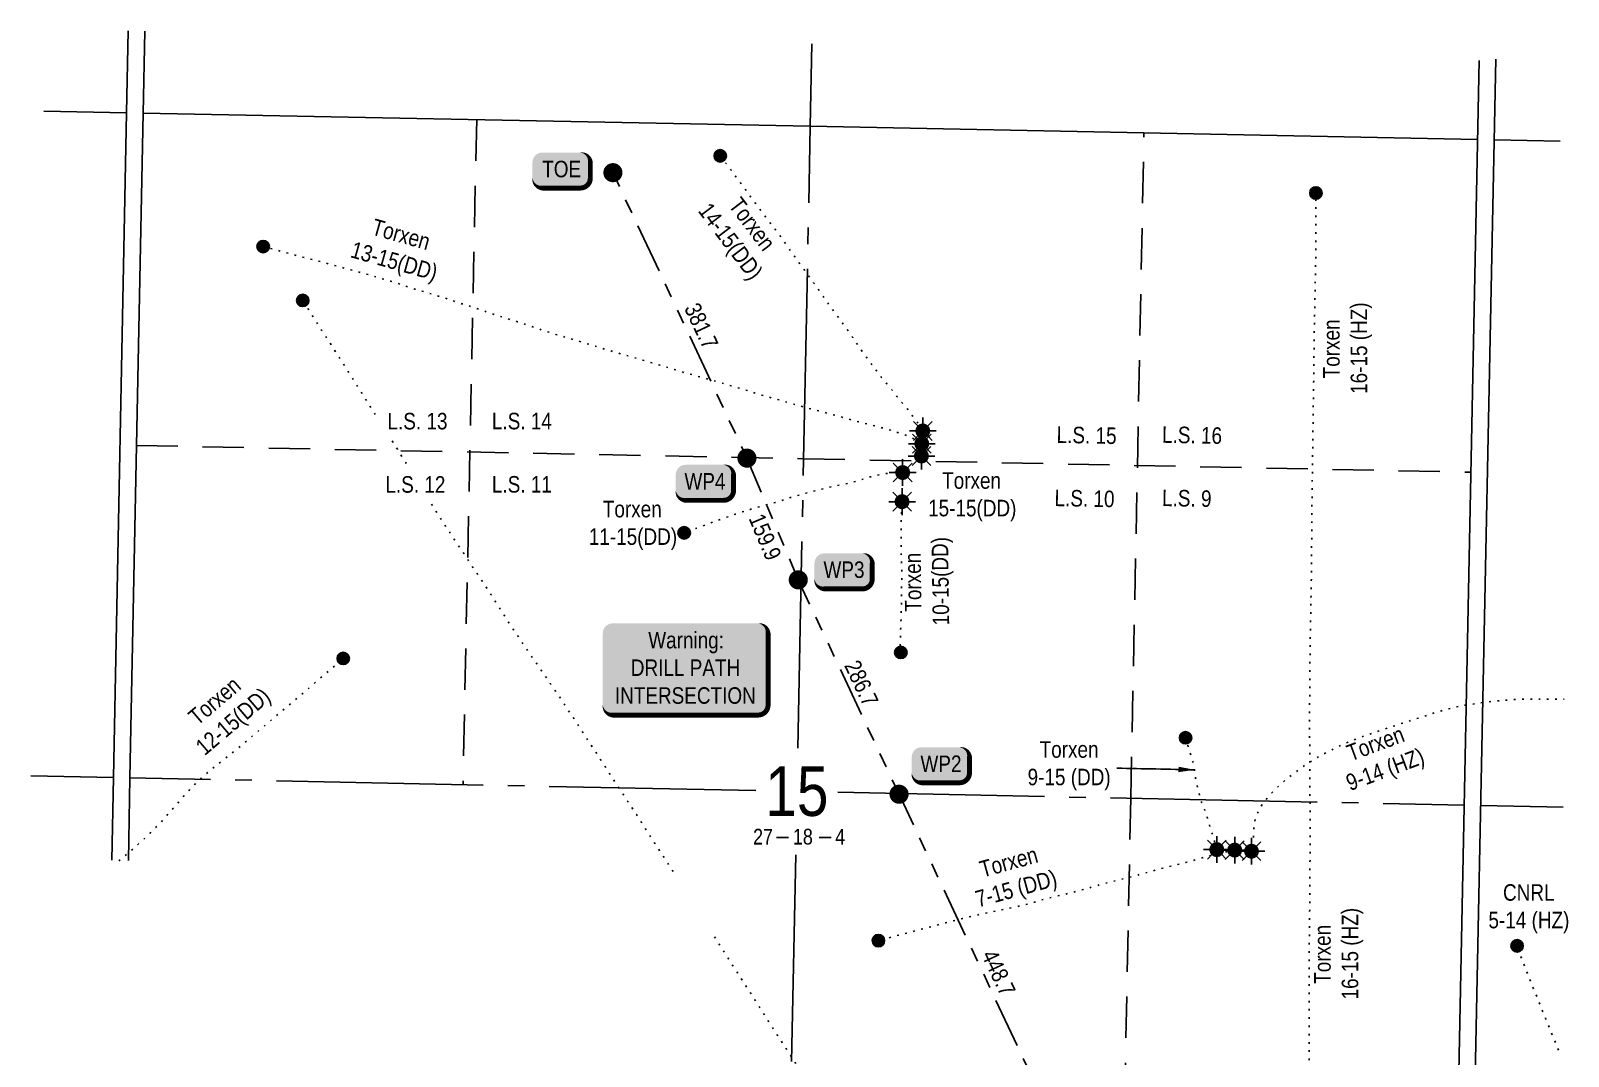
# Model space of a CAD drawing. Extents: x 396534 to 402867, y 5681657 to 5687495.
# Drawn here: x 400013 to 401874, y 5682289 to 5683529 of the extents above; entities that cross this region are included whole.
import ezdxf
from ezdxf.enums import TextEntityAlignment as Align

# ---------------------------------------------------------------- set-up
doc = ezdxf.new("R2010")
doc.units = 0
doc.header["$LTSCALE"] = 5
for name, pattern in [('foc-DOT', [1, 0.2, -0.8]), ('foc-DRILLPATH', [14.75, 6, -1.75, 1.75, -1.75, 1.75, -1.75]), ('foc-LSD', [8, 5, -3]), ('foc-QUARTERLINE', [33, 25, -3, 2, -3])]:
    doc.linetypes.add(name, pattern=pattern)
for name, color, linetype in [('10', 1, 'Continuous'), ('9', 3, 'Continuous'), ('ABADATA-DRILL', 8, 'foc-DOT'), ('ABADATA-DRILL-T', 8, 'Continuous'), ('AS-DRILL-T', 7, 'Continuous'), ('AS-OWNER', 7, 'Continuous'), ('L-BD', 7, 'Continuous'), ('L-MON', 1, 'Continuous'), ('L-QSEC', 8, 'foc-QUARTERLINE'), ('L-SEC', 7, 'Continuous'), ('L-SECLBL', 7, 'Continuous'), ('L-SECTION-LSD', 7, 'foc-LSD'), ('P-PDRILLPATH', 12, 'foc-DRILLPATH')]:
    doc.layers.add(name, color=color, linetype=linetype)
doc.styles.add('100L', font='ARIALN.TTF', dxfattribs={"height": 11})
doc.styles.add('80', font='ARIALN.TTF', dxfattribs={"height": 10})
doc.styles.add('80CG', font='ARIALN.TTF', dxfattribs={"height": 10})
doc.styles.add('80L', font='ARIALN.TTF', dxfattribs={"height": 10})
doc.styles.add('SIMPLEX', font='ARIALN.TTF')
doc.dimstyles.new('Compass 5 000', dxfattribs={"dimscale": 5, "dimtxt": 9, "dimasz": 2, "dimexe": 0.2, "dimexo": 0.0625, "dimgap": 0.5, "dimtad": 0, "dimtih": 1, "dimtoh": 1, "dimzin": 0, "dimdsep": 46, "dimtxsty": '80CG', "dimcen": 0.1, "dimse1": 1, "dimse2": 1, "dimclrd": 256, "dimclrt": 256, "dimaunit": 1, "dimadec": 4, "dimazin": 0, "dimtfac": 0.06, "dimtofl": 0, "dimtmove": 0, "dimatfit": 1, "dimfxl": 0.2, "dimtolj": 1, "dimtzin": 0, "dimlwd": -1, "dimarcsym": 0})

# ---------------------------------------------------------------- blocks, each defined once
blk = doc.blocks.new('L-SECLBL')
at = {"layer": '9', "color": 7}
for p, q in [((-5.08, -27.83), (-12.29, -27.83)), ((20.7, -27.83), (13.5, -27.83))]:
    blk.add_line(p, q, dxfattribs=at)
at = {"layer": '10', "color": 2, "style": 'SIMPLEX'}
blk.add_attdef('SEC', text='', height=30, dxfattribs=at).set_placement((0, 0), align=Align.MIDDLE)
at = {"layer": '10', "color": 5, "style": '80L'}
blk.add_attdef('TWP', text='', height=9.5, dxfattribs=at).set_placement((-14.43, -27.37), align=Align.MIDDLE_RIGHT)
blk.add_attdef('RGE', text='', height=9.5, dxfattribs=at).set_placement((3.62, -27.37), align=Align.MIDDLE_CENTER)
blk.add_attdef('MER', text='', height=9.5, dxfattribs=at).set_placement((23.17, -27.37), align=Align.MIDDLE_LEFT)
blk = doc.blocks.new('BH-Existing')
at = {"layer": 'ABADATA-DRILL-T'}
h = blk.add_hatch(color=256, dxfattribs=at)
h.dxf.hatch_style = 1
edge = h.paths.add_edge_path()
edge.add_arc((0, 0), 0.5, 0, 360)
blk.add_circle((0, 0), 0.5, dxfattribs=at)
blk = doc.blocks.new('GAS')
h = blk.add_hatch(color=255)
h.dxf.hatch_style = 1
edge = h.paths.add_edge_path()
edge.add_arc((0, 0), 0.9, 0, 360)
for p, q in [((-0.81, 0), (-1.62, 0)), ((-0.57, 0.57), (-1.14, 1.14)), ((0, 0.81), (0, 1.62)), ((0.57, 0.57), (1.14, 1.14)), ((1.62, 0), (0.81, 0)), ((-0.57, -0.57), (-1.14, -1.14)), ((0, -0.81), (0, -1.62)), ((1.14, -1.14), (0.57, -0.57))]:
    blk.add_line(p, q)
blk.add_circle((0, 0), 0.8)
blk = doc.blocks.new('*U510')
h = blk.add_hatch(color=59)
edge = h.paths.add_edge_path()
edge.add_line((-11.5, -11.5), (11.5, -11.5))
edge.add_arc((11.5, -5.5), 6, 270, 360)
edge.add_line((17.5, -5.5), (17.5, 4))
edge.add_arc((11.5, 4), 6, 0, 90)
edge.add_line((11.5, 10), (-11.5, 10))
edge.add_arc((-11.5, 4), 6, 90, 180)
edge.add_line((-17.5, 4), (-17.5, -5.5))
edge.add_arc((-11.5, -5.5), 6, 180, 270)
at = {"color": 1, "flags": 128}
blk.add_lwpolyline([(-11.5, -11.5, 3, 3, 0), (11.5, -11.5, 3, 3, 0.414214), (17.5, -5.5, 3, 3, 0), (17.5, 4, 3, 0, 0.414214), (11.5, 10, 0, 0, 0), (-11.5, 10, 0, 0, 0.414214), (-17.5, 4, 0, 0, 0), (-17.5, -5.5, 0, 3, 0.414214)], format="xyseb", close=True, dxfattribs=at)
blk.add_lwpolyline([(-15.65, -9.09, 0, 7.5, 0), (0, 0, 0, 0, 0)], format="xyseb", dxfattribs=at)
at = {"color": 1, "style": '80'}
blk.add_attdef('ENTER_TEXT_001', (-36.33, -5), '', height=10, dxfattribs=at)
blk = doc.blocks.new('*U513')
h = blk.add_hatch(color=50)
edge = h.paths.add_edge_path()
edge.add_line((-44, -28.5), (44, -28.5))
edge.add_arc((44, -22.5), 6, 270, 360)
edge.add_line((50, -22.5), (50, 21))
edge.add_arc((44, 21), 6, 0, 90)
edge.add_line((44, 27), (-44, 27))
edge.add_arc((-44, 21), 6, 90, 180)
edge.add_line((-50, 21), (-50, -22.5))
edge.add_arc((-44, -22.5), 6, 180, 270)
at = {"color": 240, "flags": 128}
blk.add_lwpolyline([(-44, -28.5, 3, 3, 0), (44, -28.5, 3, 3, 0.414214), (50, -22.5, 3, 3, 0), (50, 21, 3, 0, 0.414214), (44, 27, 0, 0, 0), (-44, 27, 0, 0, 0.414214), (-50, 21, 0, 0, 0), (-50, -22.5, 0, 3, 0.414214)], format="xyseb", close=True, dxfattribs=at)
at = {"color": 240, "style": '80'}
blk.add_attdef('ENTER_TEXT_001', (-26.85, -4.92), '', height=10, dxfattribs=at)
blk = doc.blocks.new('plbh')
at = {"layer": 'L-MON'}
h = blk.add_hatch(color=255, dxfattribs=at)
h.dxf.hatch_style = 1
edge = h.paths.add_edge_path()
edge.add_arc((0, 0), 1.16, 0, 360)
h = blk.add_hatch(color=256, dxfattribs=at)
h.dxf.hatch_style = 1
h.paths.add_polyline_path([(-0.96, 0, 1), (0.96, 0, 1)])
h.paths.add_polyline_path([(0.91, 0, -1), (-0.91, 0, -1)], flags=16)
h.paths.add_polyline_path([(0.45, 0, -1), (-0.45, 0, -1)], flags=0)
h = blk.add_hatch(color=256, dxfattribs=at)
h.dxf.hatch_style = 1
h.paths.add_polyline_path([(-0.45, 0, 1), (0.45, 0, 1)])
h.paths.add_polyline_path([(0.4, 0, -1), (-0.4, 0, -1)], flags=16)
at = {"layer": 'L-MON', "color": 240}
for radius in [0.96, 0.91, 0.45, 0.4]:
    blk.add_circle((0, 0), radius, dxfattribs=at)

msp = doc.modelspace()

# ---------------------------------------------------------------- linework, layer by layer
at = {"ltscale": 2}
for p, q in [((400113.315, 5682626.133), (400129.158, 5683430.339)), ((400133.422, 5682625.698), (400149.265, 5683429.94)), ((400111.346, 5682526.193), (400113.315, 5682626.133)), ((400131.454, 5682525.78), (400133.422, 5682625.698))]:
    msp.add_line(p, q, dxfattribs=at)
at = {"layer": 'ABADATA-DRILL', "ltscale": 2, "flags": 128}
for points in [[(401091.694, 5683046.127), (401091.674, 5683046.137), (401091.439, 5683046.412), (401091.196, 5683046.766), (401091.044, 5683047.13), (401090.844, 5683047.684), (401090.612, 5683048.048), (401090.504, 5683048.181), (401090.32, 5683048.494), (401090.052, 5683049.1), (401089.669, 5683049.937), (401089.07, 5683051.019), (401088.277, 5683052.375), (401087.328, 5683053.944), (401086.212, 5683055.677), (401084.859, 5683057.584), (401083.3, 5683059.665), (401081.573, 5683061.85), (401079.835, 5683064.005), (401078.229, 5683066.237), (401076.548, 5683068.741), (401074.532, 5683071.451), (401072.187, 5683074.298), (401069.624, 5683077.179), (401066.892, 5683080.134), (401064.134, 5683083.289), (401061.373, 5683086.824), (401058.52, 5683090.732), (401052.473, 5683098.513), (401049.266, 5683102.257), (401045.864, 5683106.255), (401042.359, 5683110.575), (401038.771, 5683115.227), (401035.128, 5683120.16), (401031.446, 5683125.154), (401027.725, 5683130.209), (401023.857, 5683135.396), (401019.933, 5683140.785), (401016.015, 5683146.523), (401011.983, 5683152.514), (401007.85, 5683158.477), (401003.685, 5683164.341), (400999.657, 5683170.012), (400995.587, 5683175.613), (400991.495, 5683181.115), (400987.393, 5683186.638), (400983.342, 5683192.179), (400979.381, 5683197.738), (400975.608, 5683203.184), (400971.944, 5683208.558), (400968.19, 5683213.933), (400964.424, 5683219.238), (400960.619, 5683224.575), (400956.637, 5683230.075), (400952.615, 5683235.605), (400948.592, 5683241.046), (400944.687, 5683246.354), (400940.852, 5683251.711), (400936.98, 5683257.219), (400932.952, 5683262.92), (400928.886, 5683268.701), (400924.858, 5683274.432), (400920.877, 5683279.962), (400916.981, 5683285.25), (400913.072, 5683290.398), (400909.114, 5683295.618), (400905.199, 5683300.956), (400901.264, 5683306.315), (400897.308, 5683311.594), (400893.497, 5683316.611), (400889.78, 5683321.385), (400886.094, 5683326.169), (400882.471, 5683331.112), (400878.919, 5683336.083), (400875.336, 5683341.015), (400871.644, 5683346.019), (400867.982, 5683351.012), (400867.865, 5683351.175), (400860.266, 5683361.397), (400847.555, 5683378.162)], [(401434.44, 5681893.092), (401435.859, 5681892.524), (401436.255, 5681892.336), (401436.465, 5681892.312), (401436.527, 5681892.42), (401436.569, 5681892.52), (401436.609, 5681892.529), (401436.617, 5681892.429), (401436.606, 5681892.359), (401436.696, 5681892.367), (401436.808, 5681892.485), (401437.002, 5681892.651), (401437.266, 5681892.846), (401437.459, 5681893.032), (401437.661, 5681893.138), (401437.465, 5681893.322), (401436.738, 5681893.486), (401436.126, 5681893.398), (401435.952, 5681893.182), (401436.059, 5681893.01), (401436.148, 5681892.968), (401436.099, 5681893.019), (401435.902, 5681893.173), (401435.745, 5681893.326), (401435.627, 5681893.448), (401435.441, 5681893.662), (401435.265, 5681893.876), (401435.108, 5681894.019), (401434.941, 5681894.152), (401434.774, 5681894.305), (401434.655, 5681894.388), (401434.556, 5681894.439), (401434.477, 5681894.471), (401434.438, 5681894.512), (401434.441, 5681894.692), (401434.571, 5681895.169), (401434.877, 5681895.964), (401435.379, 5681897.074), (401436.038, 5681898.541), (401436.784, 5681900.387), (401437.637, 5681902.57), (401438.686, 5681905.02), (401439.931, 5681907.786), (401441.373, 5681910.918), (401442.952, 5681914.438), (401444.568, 5681918.267), (401445.495, 5681920.639), (401446.16, 5681922.406), (401447.839, 5681926.904), (401449.705, 5681931.738), (401451.726, 5681936.869), (401453.843, 5681942.269), (401456.075, 5681947.936), (401458.433, 5681953.891), (401460.877, 5681960.144), (401463.386, 5681966.685), (401465.971, 5681973.496), (401468.66, 5681980.534), (401468.955, 5681981.288), (401471.443, 5681987.781), (401474.262, 5681995.266), (401477.055, 5682003.013), (401479.892, 5682010.969), (401482.922, 5682019.03), (401485.837, 5682026.364), (401486.152, 5682027.148), (401489.494, 5682035.304), (401492.895, 5682043.459), (401494.018, 5682046.137), (401496.287, 5682051.623), (401499.631, 5682059.929), (401502.918, 5682068.386), (401506.229, 5682076.992), (401509.551, 5682085.688), (401512.875, 5682094.485), (401516.259, 5682103.3), (401519.674, 5682112.134), (401522.752, 5682120.095), (401527.86, 5682133.157), (401531.302, 5682141.871), (401534.695, 5682150.615), (401537.919, 5682159.414), (401540.895, 5682168.297), (401543.672, 5682177.264), (401546.28, 5682186.254), (401548.659, 5682195.329), (401550.77, 5682204.469), (401552.711, 5682213.633), (401554.423, 5682222.861), (401555.846, 5682232.114), (401557.109, 5682241.411), (401558.133, 5682250.733), (401558.907, 5682260.059), (401559.896, 5682278.774), (401560.246, 5682297.5), (401560.225, 5682316.244), (401560.154, 5682334.979), (401560.144, 5682353.733), (401560.104, 5682372.488), (401560.033, 5682391.213), (401560.082, 5682409.955), (401560.282, 5682428.695), (401560.521, 5682447.414), (401560.74, 5682466.153), (401560.879, 5682484.894), (401560.929, 5682503.637), (401561.098, 5682522.387), (401561.318, 5682541.127), (401561.437, 5682559.878), (401561.367, 5682578.633), (401561.147, 5682597.391), (401561.007, 5682616.147), (401560.976, 5682634.892), (401560.885, 5682653.637), (401560.685, 5682672.395), (401560.557, 5682691.251), (401560.641, 5682710.253), (401560.845, 5682729.192), (401560.999, 5682748.183), (401561.104, 5682767.185), (401561.302, 5682786.875), (401561.676, 5682805.851), (401562.001, 5682824.858), (401562.334, 5682843.805), (401562.728, 5682862.771), (401562.952, 5682881.741), (401563.066, 5682900.722), (401563.19, 5682919.693), (401563.384, 5682938.683), (401563.518, 5682957.654), (401563.763, 5682976.663), (401564.117, 5682995.65), (401564.331, 5683014.619), (401564.566, 5683033.598), (401564.849, 5683052.566), (401565.083, 5683071.535), (401565.388, 5683090.513), (401565.632, 5683109.492), (401565.806, 5683129.472), (401566.05, 5683147.431), (401566.293, 5683166.38), (401566.607, 5683185.367), (401567.031, 5683204.323), (401567.425, 5683223.269), (401567.808, 5683242.205), (401568.182, 5683261.171), (401568.346, 5683280.142), (401568.329, 5683299.076), (401568.292, 5683318.01), (401568.244, 5683330.783), (401568.241, 5683333.184)], [(400790.464, 5682512.233), (400787.274, 5682517.301), (400776.945, 5682533.208), (400766.577, 5682549.136), (400756.371, 5682565.14), (400746.123, 5682581.085), (400735.765, 5682597.012), (400725.346, 5682612.881), (400715.007, 5682628.788), (400704.75, 5682644.753), (400694.371, 5682660.64), (400673.624, 5682692.436), (400663.235, 5682708.333), (400652.673, 5682724.085), (400641.98, 5682739.748), (400633.131, 5682752.565), (400622.317, 5682768.212), (400611.574, 5682783.866), (400600.942, 5682799.609), (400590.503, 5682815.488), (400580.256, 5682831.463), (400570.05, 5682847.477), (400559.731, 5682863.384), (400549.16, 5682879.165), (400538.61, 5682894.976), (400527.887, 5682911.171), (400517.56, 5682926.647), (400507.222, 5682942.574), (400497.087, 5682958.657), (400487.053, 5682974.798), (400477.08, 5682990.968), (400467.015, 5683007.079), (400456.991, 5683023.21), (400446.897, 5683039.312), (400436.62, 5683055.278), (400426.352, 5683071.253), (400416.197, 5683087.306), (400406.102, 5683103.398), (400395.967, 5683119.461), (400385.77, 5683135.446), (400375.563, 5683151.45), (400365.296, 5683167.425), (400355.019, 5683183.391), (400349.926, 5683191.403), (400342.438, 5683203.233), (400342.418, 5683203.273)], [(401067.34, 5682995.769), (401067.341, 5682995.819), (401067.344, 5682995.979), (401067.348, 5682996.159), (401067.351, 5682996.299), (401067.353, 5682996.429), (401067.354, 5682996.449), (401067.374, 5682996.449), (401067.436, 5682996.538), (401067.521, 5682996.816), (401067.281, 5682997.311), (401066.755, 5682997.521), (401065.185, 5682997.062), (401064.139, 5682996.753), (401063.486, 5682996.576), (401063.544, 5682996.495), (401063.663, 5682996.432), (401063.621, 5682996.333), (401063.317, 5682996.169), (401062.713, 5682995.961), (401061.76, 5682995.8), (401060.636, 5682995.642), (401059.422, 5682995.416), (401057.997, 5682995.184), (401056.151, 5682994.921), (401053.894, 5682994.575), (401051.657, 5682994.229), (401048.979, 5682993.862), (401046.24, 5682993.456), (401043.429, 5682992.932), (401040.387, 5682992.322), (401036.891, 5682991.551), (401033.002, 5682990.638), (401029.021, 5682989.616), (401025.017, 5682988.455), (401020.931, 5682987.156), (401016.613, 5682985.781), (401012.155, 5682984.449), (401007.55, 5682983.19), (401002.814, 5682981.964), (400997.861, 5682980.831), (400992.681, 5682979.874), (400987.331, 5682978.899), (400981.735, 5682977.64), (400975.834, 5682976.166), (400969.704, 5682974.687), (400963.582, 5682973.138), (400957.378, 5682971.461), (400950.995, 5682969.847), (400944.651, 5682968.242), (400938.475, 5682966.484), (400932.457, 5682964.603), (400926.497, 5682962.63), (400920.407, 5682960.67), (400914.219, 5682958.822), (400908.065, 5682957.134), (400901.911, 5682955.515), (400895.778, 5682953.876), (400889.703, 5682952.166), (400883.767, 5682950.423), (400877.719, 5682948.573), (400871.819, 5682946.609), (400865.969, 5682944.634), (400859.958, 5682942.603), (400853.935, 5682940.522), (400847.851, 5682938.352), (400841.615, 5682936.065), (400835.449, 5682933.846), (400835.369, 5682933.818), (400829.143, 5682931.541), (400822.905, 5682929.193), (400803.969, 5682922.017)], [(401066.643, 5682960.518), (401066.643, 5682960.518), (401066.585, 5682961.14), (401066.577, 5682961.26), (401066.516, 5682961.701), (401066.342, 5682962.495), (401066.11, 5682962.939), (401065.951, 5682962.952), (401065.925, 5682963.173), (401065.771, 5682963.496), (401065.59, 5682963.42), (401065.382, 5682963.044), (401065.181, 5682962.978), (401065.211, 5682962.997), (401065.239, 5682962.857), (401065.224, 5682962.647), (401065.25, 5682962.426), (401065.249, 5682962.366), (401065.258, 5682962.306), (401065.276, 5682962.226), (401065.349, 5682961.884), (401065.419, 5682961.363), (401065.486, 5682960.711), (401065.553, 5682960.06), (401065.561, 5682959.94), (401065.693, 5682959.057), (401065.874, 5682958.053), (401066.092, 5682956.958), (401066.289, 5682955.784), (401066.444, 5682954.521), (401066.525, 5682953.049), (401066.561, 5682951.358), (401066.625, 5682949.506), (401066.715, 5682947.494), (401066.752, 5682945.333), (401066.738, 5682943.113), (401066.711, 5682940.713), (401066.694, 5682938.353), (401066.665, 5682935.883), (401066.592, 5682933.224), (401066.457, 5682930.436), (401066.339, 5682927.518), (401066.309, 5682924.468), (401066.345, 5682921.247), (401066.369, 5682917.915), (401066.372, 5682914.505), (401066.392, 5682910.974), (401066.42, 5682907.332), (401066.455, 5682903.561), (401066.519, 5682899.689), (401066.641, 5682895.756), (401066.773, 5682891.792), (401067.055, 5682883.815), (401067.157, 5682875.821), (401067.163, 5682868.05), (401067.052, 5682860.411), (401066.905, 5682852.522), (401066.974, 5682844.349), (401066.905, 5682836.329), (401066.709, 5682828.441), (401066.492, 5682820.524), (401066.116, 5682812.65), (401065.925, 5682808.043), (401065.214, 5682780.731), (401065.152, 5682778.062)], [(400119.975, 5682525.128), (400137.067, 5682539.548), (400153.835, 5682554.786), (400169.525, 5682570.564), (400170.679, 5682571.802), (400183.51, 5682586.178), (400196.268, 5682600.935), (400208.722, 5682614.488), (400212.989, 5682618.804), (400222.052, 5682627.344), (400237.009, 5682639.997), (400239.153, 5682641.704), (400252.829, 5682652.332), (400268.536, 5682665.04), (400284.226, 5682678.329), (400299.863, 5682691.508), (400301.328, 5682692.749), (400315.014, 5682704.398), (400329.229, 5682716.495), (400338.286, 5682724.225), (400340.25, 5682725.926), (400356.27, 5682739.728), (400365.786, 5682747.939), (400369.969, 5682751.546), (400382.518, 5682762.357), (400391.455, 5682770.07)], [(401491.002, 5682537.421), (401491.005, 5682537.551), (401491.218, 5682537.676), (401491.425, 5682537.542), (401491.262, 5682537.415), (401491.104, 5682537.499), (401490.944, 5682537.512), (401490.793, 5682537.445), (401490.703, 5682537.457), (401490.594, 5682537.489), (401490.424, 5682537.532), (401490.255, 5682537.585), (401490.077, 5682537.689), (401489.94, 5682537.822), (401489.823, 5682537.994), (401489.687, 5682538.197), (401489.59, 5682538.309), (401489.501, 5682538.4), (401489.403, 5682538.492), (401489.315, 5682538.594), (401489.188, 5682538.717), (401489.07, 5682538.819), (401489.011, 5682538.91), (401488.973, 5682539.011), (401488.905, 5682539.122), (401488.848, 5682539.253), (401488.731, 5682539.426), (401488.505, 5682539.59), (401488.386, 5682539.673), (401488.524, 5682539.56), (401488.809, 5682539.324), (401489.146, 5682539.167), (401489.478, 5682539.251), (401489.685, 5682539.607), (401489.693, 5682539.987), (401489.566, 5682540.169), (401489.522, 5682539.98), (401489.674, 5682539.537), (401489.826, 5682539.134), (401489.96, 5682538.831), (401490.075, 5682538.599), (401490.131, 5682538.388), (401490.208, 5682538.206), (401490.324, 5682538.044), (401490.472, 5682537.921), (401490.541, 5682537.86), (401490.491, 5682537.841), (401490.339, 5682537.774), (401490.226, 5682537.586), (401490.192, 5682537.407), (401490.209, 5682537.246), (401490.286, 5682537.115), (401490.393, 5682536.962), (401490.459, 5682536.771), (401490.545, 5682536.549), (401490.642, 5682536.377), (401490.809, 5682536.224), (401491.046, 5682536.089), (401491.305, 5682536.014), (401491.464, 5682535.991), (401491.535, 5682536.04), (401491.587, 5682536.109), (401491.638, 5682536.158), (401491.801, 5682536.335), (401491.994, 5682536.961), (401492.084, 5682538.009), (401492.039, 5682539.271), (401491.806, 5682540.615), (401491.565, 5682542.14), (401491.571, 5682543.961), (401491.949, 5682546.374), (401492.446, 5682549.785), (401492.726, 5682554.36), (401492.808, 5682560.029), (401493.164, 5682566.414), (401494.137, 5682572.636), (401496.508, 5682580.771), (401499.902, 5682588.065), (401504.89, 5682595.508), (401511.061, 5682603.138), (401517.889, 5682610.595), (401525.341, 5682617.69), (401532.667, 5682624.037), (401541.862, 5682631.297), (401550.641, 5682637.745), (401560.04, 5682644.191), (401569.536, 5682649.995), (401578.525, 5682654.949), (401591.284, 5682661.389), (401603.186, 5682666.915), (401615.471, 5682672.124), (401628.136, 5682676.826), (401642.615, 5682681.731), (401655.773, 5682686.063), (401668.96, 5682690.354), (401681.824, 5682694.501), (401694.286, 5682698.526), (401707.101, 5682702.715), (401720.184, 5682706.788), (401733.186, 5682710.312), (401746.544, 5682713.11), (401760.169, 5682715.251), (401773.517, 5682717.079), (401786.019, 5682718.593), (401800.597, 5682719.836), (401814.253, 5682720.537), (401827.893, 5682720.878), (401841.505, 5682720.89), (401855.039, 5682720.933), (401868.81, 5682720.862)], [(401448.358, 5682538.811), (401448.358, 5682538.811), (401448.428, 5682538.84), (401448.76, 5682540.964), (401447.648, 5682543.406), (401445.821, 5682545.583), (401445.599, 5682546.997), (401445.68, 5682547.076), (401445.676, 5682547.376), (401445.638, 5682547.967), (401445.574, 5682548.808), (401445.446, 5682549.891), (401445.232, 5682551.245), (401444.842, 5682552.763), (401444.235, 5682554.416), (401443.501, 5682556.25), (401442.779, 5682558.215), (401442.071, 5682560.359), (401441.319, 5682562.785), (401440.521, 5682565.431), (401439.668, 5682568.338), (401438.8, 5682571.506), (401437.856, 5682574.845), (401436.734, 5682578.298), (401435.484, 5682581.863), (401434.186, 5682585.54), (401432.789, 5682589.238), (401431.339, 5682592.797), (401429.978, 5682596.335), (401428.818, 5682599.868), (401427.835, 5682603.318), (401426.924, 5682606.797), (401426.004, 5682610.376), (401425.078, 5682614.115), (401424.173, 5682617.933), (401423.408, 5682621.739), (401422.744, 5682625.643), (401422.142, 5682629.576), (401421.588, 5682633.427), (401420.963, 5682637.28), (401420.211, 5682641.216), (401419.277, 5682645.085), (401418.232, 5682648.917), (401417.135, 5682652.639), (401416.037, 5682656.261), (401410.567, 5682674.073), (401409.749, 5682676.719)], [(401470.031, 5682538.162), (401470.031, 5682538.162), (401470.022, 5682538.222), (401469.771, 5682538.677), (401469, 5682539.182), (401468.587, 5682539.02), (401468.254, 5682538.847), (401467.539, 5682538.591), (401466.058, 5682538.05), (401463.661, 5682537.227), (401460.401, 5682536.261), (401456.421, 5682535.269), (401451.959, 5682534.217), (401446.663, 5682532.951), (401440.566, 5682531.601), (401434.251, 5682529.915), (401427.428, 5682527.799), (401419.722, 5682525.531), (401410.754, 5682523.207), (401400.763, 5682520.713), (401390.528, 5682518.015), (401379.822, 5682515.275), (401368.471, 5682512.278), (401356.896, 5682509.096), (401345.041, 5682505.919), (401333.047, 5682502.774), (401321.127, 5682499.879), (401308.994, 5682496.777), (401296.813, 5682493.337), (401285.004, 5682489.939), (401273.311, 5682486.859), (401261.745, 5682484.116), (401250.58, 5682481.456), (401239.172, 5682478.59), (401227.624, 5682475.257), (401215.726, 5682471.961), (401203.239, 5682469.186), (401190.476, 5682466.587), (401177.751, 5682463.957), (401165.305, 5682461.202), (401156.693, 5682459.151), (401152.974, 5682458.265), (401140.753, 5682455.285), (401138.331, 5682454.682), (401120.008, 5682450.143), (401116.459, 5682449.222), (401102.333, 5682445.48), (401076.542, 5682438.627), (401038.939, 5682428.646)], [(401433.284, 5681883.875), (401433.311, 5681883.244), (401433.309, 5681883.144), (401433.395, 5681882.903), (401433.241, 5681882.696), (401432.799, 5681882.624), (401432.41, 5681882.692), (401432.133, 5681882.837), (401431.756, 5681883.005), (401431.309, 5681883.144), (401430.981, 5681883.25), (401430.663, 5681883.356), (401430.564, 5681883.388), (401430.655, 5681883.457), (401430.649, 5681883.647), (401430.675, 5681883.966), (401430.681, 5681884.256), (401430.683, 5681884.356), (401430.604, 5681884.398), (401430.456, 5681884.511), (401430.418, 5681884.642), (401430.469, 5681884.681), (401430.54, 5681884.709), (401430.621, 5681884.778), (401430.701, 5681884.796), (401430.81, 5681884.724), (401430.978, 5681884.64), (401431.228, 5681884.626), (401431.459, 5681884.681), (401431.612, 5681884.818), (401431.704, 5681884.896), (401431.805, 5681884.984), (401431.767, 5681885.085), (401431.569, 5681885.149), (401431.369, 5681885.173), (401431.2, 5681885.216), (401431.051, 5681885.299), (401431.012, 5681885.32), (401430.514, 5681885.46), (401429.3, 5681885.754), (401427.358, 5681886.152), (401424.716, 5681886.604), (401421.467, 5681887.209), (401417.607, 5681888.235), (401413.167, 5681889.823), (401408.299, 5681891.999), (401403.199, 5681894.59), (401397.625, 5681897.5), (401391.296, 5681900.616), (401384.426, 5681903.752), (401377.048, 5681906.978), (401368.994, 5681910.377), (401360.294, 5681914.039), (401351.089, 5681917.932), (401341.438, 5681922.043), (401331.457, 5681926.63), (401321.235, 5681931.713), (401310.615, 5681936.913), (401299.564, 5681942.032), (401288.394, 5681947.213), (401277.165, 5681952.456), (401265.749, 5681957.821), (401254.133, 5681963.202), (401242.355, 5681968.525), (401230.624, 5681974.137), (401225.414, 5681976.77), (401199.605, 5681989.722), (401191.195, 5681993.858), (401182.785, 5681997.995), (401174.447, 5682002.26), (401166.182, 5682006.674), (401158.012, 5682011.286), (401149.965, 5682016.075), (401144.648, 5682019.36), (401142.011, 5682021.033), (401134.181, 5682026.178), (401126.505, 5682031.551), (401118.973, 5682037.12), (401111.586, 5682042.897), (401104.372, 5682048.88), (401097.312, 5682055.04), (401090.416, 5682061.388), (401083.724, 5682067.941), (401077.256, 5682074.72), (401070.962, 5682081.665), (401064.891, 5682088.796), (401059.024, 5682096.103), (401053.38, 5682103.576), (401048.001, 5682111.253), (401042.864, 5682119.086), (401037.93, 5682127.055), (401033.077, 5682135.072), (401028.164, 5682143.071), (401023.23, 5682151.039), (401018.326, 5682159.018), (401013.443, 5682167.015), (401008.52, 5682175.004), (401003.525, 5682182.934), (400998.398, 5682190.767), (400993.181, 5682198.541), (400987.943, 5682206.316), (400982.665, 5682214.071), (400977.356, 5682221.787), (400972.057, 5682229.513), (400961.632, 5682245.102), (400951.399, 5682260.786), (400941.069, 5682276.593), (400930.762, 5682292.579), (400920.455, 5682308.566), (400910.137, 5682324.502), (400899.553, 5682341.144), (400889.317, 5682357.139), (400879.09, 5682373.144), (400868.874, 5682389.148), (400858.576, 5682405.084), (400848.339, 5682421.099), (400838.245, 5682437.211), (400836.991, 5682439.187)], [(401861.754, 5682296.28), (401858.165, 5682305.054), (401852.954, 5682317.818), (401847.692, 5682330.583), (401842.622, 5682343.415), (401837.483, 5682356.258), (401832.171, 5682369.014), (401827.03, 5682381.787), (401821.981, 5682394.639), (401817.222, 5682407.034), (401811.651, 5682422.366)]]:
    msp.add_lwpolyline(points, dxfattribs=at)
at = {"layer": 'L-QSEC', "ltscale": 2}
for p, q in [((400989.972, 5682608.12), (401747.525, 5682592.574)), ((400938.95, 5682532.325), (400924.458, 5681804.798))]:
    msp.add_line(p, q, dxfattribs=at)
at = {"layer": 'L-QSEC', "ltscale": 2, "flags": 128}
for points in [[(400941.524, 5682661.494), (400956.512, 5683413.926), (400958.503, 5683513.866)], [(400113.332, 5682626.133), (400013.377, 5682628.184)], [(400890.569, 5682610.16), (400133.437, 5682625.698)], [(401767.64, 5682592.161), (401867.578, 5682590.11)]]:
    msp.add_lwpolyline(points, dxfattribs=at)
at = {"layer": 'L-SEC', "ltscale": 2}
for p, q in [((400129.158, 5683430.339), (400131.111, 5683529.499)), ((400149.265, 5683429.94), (400151.219, 5683529.119)), ((400029.214, 5683432.13), (400129.158, 5683430.339))]:
    msp.add_line(p, q, dxfattribs=at)
at = {"layer": 'L-SEC', "flags": 128}
for points in [[(401731.326, 5681788.124), (401765.664, 5683493.406)], [(401751.43, 5681787.7), (401785.81, 5683495.044)]]:
    msp.add_lwpolyline(points, dxfattribs=at)
at = {"layer": 'L-SEC', "ltscale": 2, "flags": 128}
for points in [[(400149.265, 5683429.94), (400956.512, 5683413.926), (401763.741, 5683397.913)], [(401783.846, 5683397.514), (401863.681, 5683395.93)]]:
    msp.add_lwpolyline(points, dxfattribs=at)
at = {"layer": 'L-SECTION-LSD', "ltscale": 2, "flags": 128}
for points in [[(400552.889, 5683421.933), (400536.379, 5682617.429)], [(401344.295, 5682600.855), (401360.266, 5683405.917)], [(400141.344, 5683027.819), (400948.501, 5683011.74)], [(400948.501, 5683011.74), (401755.638, 5682995.487)], [(401344.295, 5682600.855), (401336.025, 5682198.113), (401327.72, 5681796.458)]]:
    msp.add_lwpolyline(points, dxfattribs=at)

# ---------------------------------------------------------------- block references
at = {"layer": 'ABADATA-DRILL-T'}
for name, p, xscale, yscale, zscale in [('BH-Existing', (400847.555, 5683378.162), 14.99388044999995, 14.99388044999995, 15.69359487099995), ('BH-Existing', (400294.57, 5683268.421), 14.99388044999995, 14.99388044999995, 15.69359487099995), ('BH-Existing', (400342.438, 5683203.233), 14.99388044999995, 14.99388044999995, 15.69359487099995), ('GAS', (401092.653, 5683045.335), 9.995920299999996, 9.995920299999996, 9.995920299999996), ('GAS', (401091.441, 5683029.896), 9.995920299999996, 9.995920299999996, 9.995920299999996), ('GAS', (401091.006, 5683014.997), 9.995920299999996, 9.995920299999996, 9.995920299999996), ('BH-Existing', (401091.006, 5683014.997), 9.995920299999996, 9.995920299999996, 9.995920299999996), ('GAS', (401068.299, 5682994.978), 9.995920299999996, 9.995920299999996, 9.995920299999996), ('GAS', (401067.601, 5682959.727), 9.995920299999996, 9.995920299999996, 9.995920299999996), ('BH-Existing', (400803.969, 5682922.017), 14.99388044999995, 14.99388044999995, 15.69359487099995), ('BH-Existing', (400391.455, 5682770.07), 14.99388044999995, 14.99388044999995, 15.69359487099995), ('BH-Existing', (401410.567, 5682674.073), 14.99388044999995, 14.99388044999995, 15.69359487099995), ('GAS', (401448.358, 5682538.811), 9.995920299999973, 9.995920299999973, 9.995920299999973), ('GAS', (401470.031, 5682538.162), 9.995920299999973, 9.995920299999973, 9.995920299999973), ('GAS', (401490.346, 5682536.806), 9.995920299999973, 9.995920299999973, 9.995920299999973), ('BH-Existing', (401038.939, 5682428.646), 14.99388044999995, 14.99388044999995, 15.69359487099995), ('BH-Existing', (401811.651, 5682422.366), 14.99388044999995, 14.99388044999995, 15.69359487099995)]:
    msp.add_blockref(name, p, dxfattribs=dict(at, xscale=xscale, yscale=yscale, zscale=zscale))
at = {"layer": 'AS-DRILL-T'}
for p, xscale, yscale, zscale in [((401568.247, 5683333.193), 14.99388044999999, 14.99388044999999, 14.99388044999999), ((401066.083, 5682777.314), 14.99388045, 14.99388045, 14.99388045)]:
    msp.add_blockref('BH-Existing', p, dxfattribs=dict(at, xscale=xscale, yscale=yscale, zscale=zscale))
at = {"layer": 'AS-OWNER'}
ref = msp.add_blockref('*U510', (400655.416, 5683362.193), dxfattribs=dict(at, xscale=1.999184059999997, yscale=1.999184059999997, zscale=1.999184059999997))
ref.add_attrib('ENTER_TEXT_001', 'TOE', (400632.199, 5683352.19), dxfattribs={"layer": '0', "color": 1, "height": 19.9918, "style": '80'})
ref = msp.add_blockref('*U510', (400828.702, 5682984.365), dxfattribs=dict(at, xscale=1.999184059999997, yscale=1.999184059999997, zscale=1.999184059999997))
ref.add_attrib('ENTER_TEXT_001', 'WP4', (400804.299, 5682974.369), dxfattribs={"layer": '0', "color": 1, "height": 19.9918, "style": '80'})
ref = msp.add_blockref('*U510', (400996.558, 5682877.212), dxfattribs=dict(at, xscale=1.999184059999997, yscale=1.999184059999997, zscale=1.999184059999997))
ref.add_attrib('ENTER_TEXT_001', 'WP3', (400972.516, 5682867.475), dxfattribs={"layer": '0', "color": 1, "height": 19.9918, "style": '80'})
ref = msp.add_blockref('*U510', (401114.192, 5682642.678), dxfattribs=dict(at, xscale=1.999184059999997, yscale=1.999184059999997, zscale=1.999184059999997))
ref.add_attrib('ENTER_TEXT_001', 'WP2', (401089.829, 5682632.641), dxfattribs={"layer": '0', "color": 1, "height": 19.9918, "style": '80'})
at = {"layer": 'L-MON', "xscale": 9.99592029999997, "yscale": 9.99592029999997, "zscale": 9.99592029999997}
for p in [(400717.723, 5683357.801), (400879.911, 5683012.408), (400941.992, 5682865.112), (401063.93, 5682605.751)]:
    msp.add_blockref('plbh', p, dxfattribs=at)
at = {"layer": 'L-MON'}
ref = msp.add_blockref('*U513', (400805.477, 5682758.55), dxfattribs=dict(at, xscale=1.999184059999997, yscale=1.999184059999997, zscale=1.999184059999997))
ref.add_attrib('ENTER_TEXT_001', 'Warning:', (400760.482, 5682782.222), dxfattribs={"layer": '0', "color": 240, "height": 19.9918, "style": '80'})
ref.add_attrib('ENTER_TEXT_002', 'DRILL PATH', (400739.406, 5682748.902), dxfattribs={"layer": '0', "color": 240, "height": 19.9918, "style": '80'})
ref.add_attrib('ENTER_TEXT_003', 'INTERSECTION', (400720.103, 5682715.228), dxfattribs={"layer": '0', "color": 240, "height": 19.99184, "style": '80'})
at = {"layer": 'L-SECLBL', "xscale": 1.999184059999997, "yscale": 1.999184059999997, "zscale": 1.999184059999997}
msp.add_blockref('L-SECLBL', (400940.321, 5682609.133), dxfattribs=at).add_auto_attribs({'SEC': '15', 'TWP': '27', 'RGE': '18', 'MER': '4'})

# ---------------------------------------------------------------- texts
at = {"layer": 'ABADATA-DRILL', "char_height": 20, "attachment_point": 1, "style": '80L'}
for s, width, insert, rotation in [('\\pi25.35822;Torxen\\P\\pi6.46327;16-15 (HZ)', 119.84332, (401576.993, 5683083.593), 90.03146), ('\\pi3.95993;Torxen\\P\\pi-13.01825;12-15(DD)', 77.04673, (400199.091, 5682700.714), 40.401187), ('\\pi15.07393;Torxen\\P\\pi0.57871;7-15 (DD)', 99.27474, (401144.997, 5682520.07), 15.429532), ('\\pi25.35822;Torxen\\P\\pi6.46327;16-15 (HZ)', 119.84332, (401566.176, 5682351.031), 90.03146)]:
    msp.add_mtext_dynamic_manual_height_columns(s, width=width, gutter_width=50, heights=[0], dxfattribs=dict(at, insert=insert, rotation=rotation))
at = {"layer": 'ABADATA-DRILL', "insert": (401773.485, 5682496.91), "char_height": 20, "attachment_point": 1, "style": '80L'}
msp.add_mtext_dynamic_manual_height_columns('\\pi21.18383;CNRL\\P\\pi3.52353;5-14 (HZ)', width=102.7633, gutter_width=50, heights=[0], dxfattribs=at)
at = {"layer": 'ABADATA-DRILL-T', "attachment_point": 1, "style": '80L'}
for s, width, gutter_width, insert, char_height, rotation in [('\\pi2.36957;Torxen\\P\\pi-14.6086;14-15(DD)', 73.86602, 49.98, (400871.253, 5683332.024), 20, 307.170691), ('\\pi2.36957;Torxen\\P\\pi-14.6086;13-15(DD)', 73.86602, 49.98, (400427.518, 5683303.116), 20, 344.317391), ('\\pi2.38367;Torxen\\P\\pi-14.58757;10-15(DD)', 73.86602, 49.98, (401071.116, 5682824.133), 19.99184, 90.730025), ('\\pi18.97856;Torxen\\P\\pi5.68388;9-14 (HZ)', 107.08399, 50, (401585.622, 5682657.544), 20, 20.36531)]:
    msp.add_mtext_dynamic_manual_height_columns(s, width=width, gutter_width=gutter_width, heights=[0], dxfattribs=dict(at, insert=insert, char_height=char_height, rotation=rotation))
for s, width, gutter_width, insert, char_height in [('\\pi2.38367;Torxen\\P\\pi-14.58757;15-15(DD)', 73.86602, 49.98, (401113.653, 5682995.312), 19.99184), ('\\pi2.36957;Torxen\\P\\pi-14.6086;11-15(DD)', 73.86602, 49.98, (400703.126, 5682960.781), 20), ('\\pi20.38711;Torxen\\P\\pi5.82367;9-15 (DD)', 109.90109, 50, (401213.613, 5682669.959), 20)]:
    msp.add_mtext_dynamic_manual_height_columns(s, width=width, gutter_width=gutter_width, heights=[0], dxfattribs=dict(at, insert=insert, char_height=char_height))
at = {"layer": 'L-BD', "style": '80L'}
for s, rotation, p in [('381.7', 295.148703, (400824.801, 5683172.17)), ('159.9', 292.854005, (400901.959, 5682917.11)), ('286.7', 295.180491, (401018.515, 5682740.015)), ('448.7', 295.177004, (401184.494, 5682389.65))]:
    msp.add_text(s, height=19.9918, rotation=rotation, dxfattribs=at).set_placement(p, align=Align.MIDDLE_CENTER)
at = {"layer": 'L-SECTION-LSD', "insert": (401250.451, 5682974.422), "char_height": 19.99184, "attachment_point": 1, "rotation": 358.846411, "style": '100L', "bg_fill": 3, "box_fill_scale": 1.5, "bg_fill_color": 256, "bg_fill_transparency": 0}
msp.add_mtext_dynamic_manual_height_columns('\\pi1.83131;L.S. 10', width=71.65274, gutter_width=54.978, heights=[0], dxfattribs=at)

# ---------------------------------------------------------------- leaders
at = {"layer": 'ABADATA-DRILL-T', "path_type": 1}
msp.add_leader([(401422.017, 5682635.342), (401327.446, 5682637.271)], dimstyle='Compass 5 000', override={"dimasz": 4, "dimgap": 0.5, "dimtad": 0}, dxfattribs=at)

# ---------------------------------------------------------------- next in the draw order: texts
at = {"layer": 'L-SECTION-LSD', "attachment_point": 1, "style": '100L', "bg_fill": 3, "box_fill_scale": 1.5, "bg_fill_color": 256, "bg_fill_transparency": 0}
for s, width, insert, char_height in [('\\pi4.45417;L.S. 13', 74.33016, (400440.558, 5683067.167), 19.99184), ('L.S. 14', 75.9067, (400571.318, 5683067.269), 19.9918), ('\\pi1.91313;L.S. 12', 71.65274, (400440.558, 5682990.629), 19.99184), ('L.S. 11', 71.44436, (400571.318, 5682990.731), 19.9918)]:
    msp.add_mtext_dynamic_manual_height_columns(s, width=width, gutter_width=54.978, heights=[0], dxfattribs=dict(at, insert=insert, char_height=char_height))
at = {"layer": 'L-SECTION-LSD', "attachment_point": 1, "rotation": 358.846411, "style": '100L', "bg_fill": 3, "box_fill_scale": 1.5, "bg_fill_color": 256, "bg_fill_transparency": 0}
for s, width, insert, char_height in [('\\pi4.33144;L.S. 15', 74.33016, (401250.451, 5683050.96), 19.99184), ('L.S. 16', 75.9067, (401382.365, 5683051.011), 19.9918), ('L.S. 9', 59.0163, (401382.365, 5682974.473), 19.9918)]:
    msp.add_mtext_dynamic_manual_height_columns(s, width=width, gutter_width=54.978, heights=[0], dxfattribs=dict(at, insert=insert, char_height=char_height))

# ---------------------------------------------------------------- next in the draw order: linework, layer by layer
at = {"layer": 'ABADATA-DRILL', "ltscale": 2, "flags": 128}
msp.add_lwpolyline([(401090.482, 5683030.687), (401090.461, 5683030.638), (401090.311, 5683030.631), (401089.943, 5683030.768), (401089.32, 5683031.11), (401088.45, 5683031.638), (401087.372, 5683032.259), (401086.088, 5683033.035), (401084.636, 5683033.984), (401082.957, 5683035.067), (401081.008, 5683036.156), (401078.749, 5683037.241), (401076.221, 5683038.371), (401073.234, 5683039.57), (401069.927, 5683040.776), (401066.321, 5683041.978), (401062.415, 5683043.245), (401058.162, 5683044.66), (401053.58, 5683046.121), (401048.58, 5683047.67), (401043.26, 5683049.245), (401037.52, 5683050.829), (401031.57, 5683052.377), (401019.198, 5683055.433), (401012.816, 5683056.939), (401006.387, 5683058.577), (401000.043, 5683060.453), (400987.384, 5683064.184), (400981.066, 5683065.839), (400968.568, 5683069.097), (400962.46, 5683070.798), (400950.34, 5683073.949), (400938.28, 5683077.098), (400926.119, 5683080.669), (400913.935, 5683084.131), (400902.018, 5683087.447), (400890.167, 5683091.052), (400878.416, 5683094.646), (400866.783, 5683098.157), (400855.101, 5683101.688), (400843.485, 5683105.039), (400831.936, 5683108.278), (400820.567, 5683111.444), (400809.245, 5683114.498), (400803.546, 5683116.111), (400797.78, 5683117.876), (400786.158, 5683121.436), (400774.563, 5683124.856), (400768.885, 5683126.499), (400763.216, 5683128.151), (400751.891, 5683131.536), (400740.585, 5683134.911), (400729.236, 5683138.066), (400725.645, 5683139.057), (400717.887, 5683141.281), (400706.304, 5683144.801), (400694.673, 5683148.362), (400683.05, 5683151.902), (400671.498, 5683155.431), (400660.022, 5683158.799), (400648.626, 5683162.115), (400642.96, 5683163.898), (400637.087, 5683165.814), (400625.411, 5683169.706), (400613.769, 5683173.727), (400602.151, 5683177.498), (400590.36, 5683181.112), (400578.651, 5683184.824), (400567.373, 5683188.578), (400556.426, 5683192.335), (400545.754, 5683195.897), (400540.425, 5683197.533), (400535.018, 5683199.22), (400529.542, 5683201.019), (400524.047, 5683202.818), (400518.442, 5683204.679), (400506.697, 5683208.542), (400495.144, 5683212.072), (400489.585, 5683213.662), (400484.005, 5683215.243), (400478.268, 5683216.977), (400472.353, 5683218.814), (400466.369, 5683220.713), (400460.388, 5683222.711), (400454.475, 5683224.669), (400454.356, 5683224.711), (400448.491, 5683226.538), (400436.919, 5683230.057), (400425.841, 5683233.307), (400414.879, 5683236.385), (400369.811, 5683248.529), (400337.86, 5683256.872), (400322.359, 5683261.04), (400306.41, 5683265.306), (400294.57, 5683268.421)], dxfattribs=at)
at = {"layer": 'P-PDRILLPATH', "ltscale": 2, "flags": 128}
msp.add_lwpolyline([(401433.804, 5681924.349), (401293.082, 5682119.11), (401254.717, 5682199.887), (401063.93, 5682605.751), (400941.992, 5682865.112), (400879.911, 5683012.408), (400717.76, 5683357.8)], dxfattribs=at)

doc.saveas('drawing.dxf')
